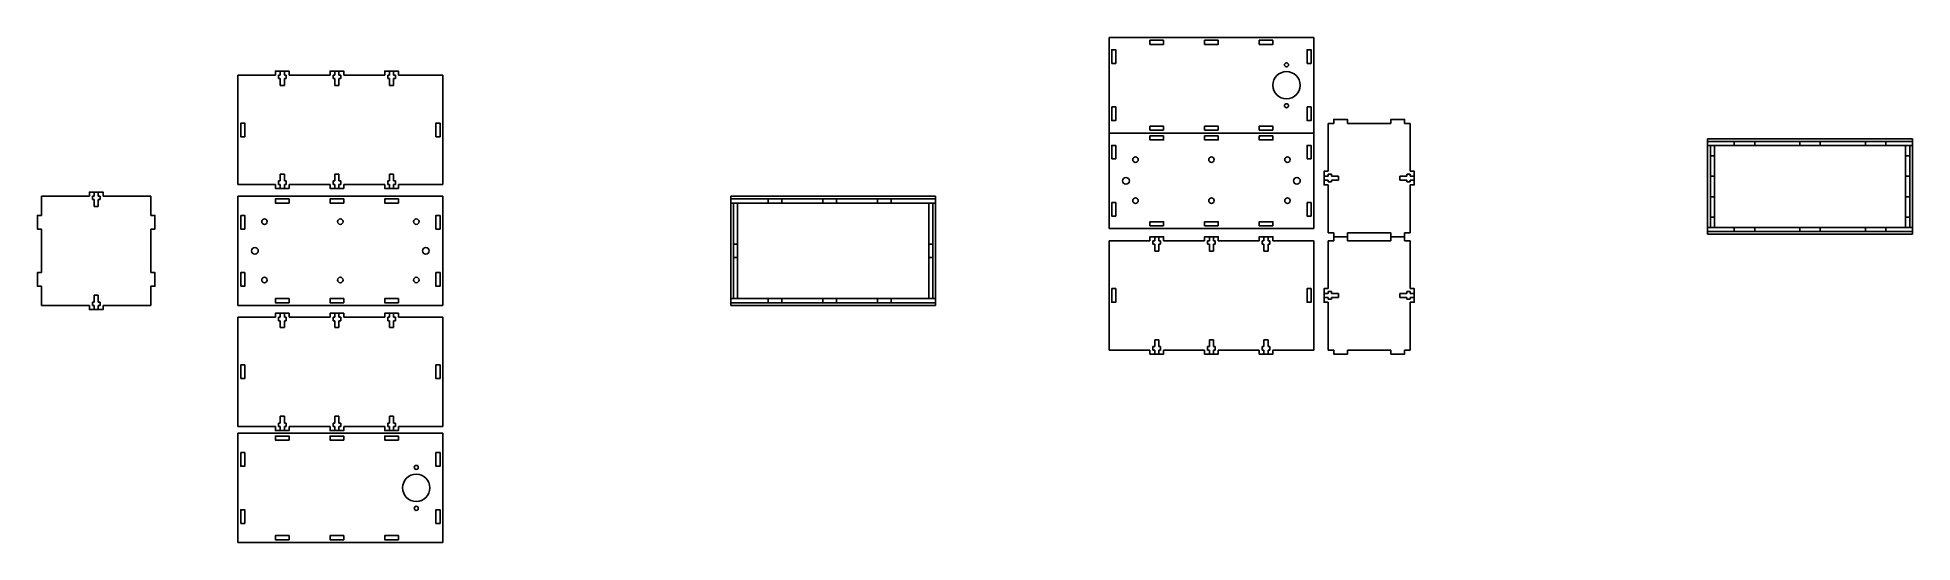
# Model space of a CAD drawing. Header units: millimetres. Extents: x -152 to 1221, y -179 to 191.
import ezdxf

# ---------------------------------------------------------------- set-up
doc = ezdxf.new("R2010")
doc.units = ezdxf.units.MM

msp = doc.modelspace()

# ---------------------------------------------------------------- linework, layer by layer
for p, q in [((782.9, 191.3), (632.9, 191.3)), ((632.9, 191.3), (632.9, 121.3)), ((634.9, 172.3), (634.9, 182.3)), ((637.9, 172.3), (637.9, 182.3)), ((662.9, 189.3), (672.9, 189.3)), ((666.4, 186.3), (669.4, 186.3)), ((702.9, 189.3), (712.9, 189.3)), ((703.8, 186.3), (706.8, 186.3)), ((742.9, 189.3), (752.9, 189.3)), ((749.4, 186.3), (746.4, 186.3)), ((777.9, 172.3), (777.9, 182.3)), ((780.9, 172.3), (780.9, 182.3)), ((782.9, 121.3), (782.9, 191.3)), ((26, 166.7), (26, 163.7)), ((26, 166.7), (29, 166.7)), ((29, 166.7), (29, 163.7)), ((66, 166.7), (66, 163.7)), ((66, 166.7), (69, 166.7)), ((69, 166.7), (69, 163.7)), ((106, 166.7), (106, 163.7)), ((106, 166.7), (109, 166.7)), ((109, 166.7), (109, 163.7)), ((634.9, 172.3), (637.9, 172.3)), ((780.9, 172.3), (777.9, 172.3)), ((-5, 158.7), (-5, 163.7)), ((-5, 163.7), (-2.5, 163.7)), ((-5, 88.7), (-5, 158.7)), ((24.7, 163.7), (24.7, 161.2)), ((26, 163.7), (24.7, 163.7)), ((24.7, 163.7), (24.7, 161.2)), ((24.7, 161.2), (26, 161.2)), ((26, 161.2), (26, 158.2)), ((26, 158.2), (26, 156.2)), ((26, 156.2), (29, 156.2)), ((29, 163.7), (30.3, 163.7)), ((29, 161.2), (30.3, 161.2)), ((29, 161.2), (29, 158.2)), ((29, 158.2), (29, 156.2)), ((30.3, 161.2), (30.3, 163.7)), ((64.7, 163.7), (64.7, 161.2)), ((66, 163.7), (64.7, 163.7)), ((64.7, 163.7), (64.7, 161.2)), ((64.7, 161.2), (66, 161.2)), ((66, 161.2), (66, 158.2)), ((66, 158.2), (66, 156.2)), ((66, 156.2), (69, 156.2)), ((69, 163.7), (70.3, 163.7)), ((69, 161.2), (70.3, 161.2)), ((69, 161.2), (69, 158.2)), ((69, 158.2), (69, 156.2)), ((70.3, 161.2), (70.3, 163.7)), ((104.7, 163.7), (104.7, 161.2)), ((106, 163.7), (104.7, 163.7)), ((104.7, 163.7), (104.7, 161.2)), ((104.7, 161.2), (106, 161.2)), ((106, 161.2), (106, 158.2)), ((106, 158.2), (106, 156.2)), ((106, 156.2), (109, 156.2)), ((109, 163.7), (110.3, 163.7)), ((109, 161.2), (110.3, 161.2)), ((109, 161.2), (109, 158.2)), ((109, 158.2), (109, 156.2)), ((110.3, 161.2), (110.3, 163.7)), ((145, 163.7), (137.5, 163.7)), ((145, 158.7), (145, 163.7)), ((145, 88.7), (145, 158.7)), ((634.9, 130.4), (634.9, 140.4)), ((634.9, 140.4), (637.9, 140.4)), ((637.9, 130.4), (637.9, 140.4)), ((777.9, 130.4), (777.9, 140.4)), ((780.9, 140.4), (777.9, 140.4)), ((780.9, 130.4), (780.9, 140.4)), ((666.4, 126.3), (669.4, 126.3)), ((703.8, 126.3), (706.8, 126.3)), ((749.4, 126.3), (746.4, 126.3)), ((797.5, 128.3), (793.4, 128.3)), ((793.4, 93.3), (793.4, 128.3)), ((797.5, 131.3), (807.5, 131.3)), ((839.3, 128.3), (807.5, 128.3)), ((849.3, 131.3), (839.3, 131.3)), ((853.4, 128.3), (849.3, 128.3)), ((853.4, 93.3), (853.4, 128.3)), ((632.9, 121.3), (632.9, 51.3)), ((632.9, 121.3), (782.9, 121.3)), ((634.9, 102.3), (634.9, 112.3)), ((637.9, 102.3), (637.9, 112.3)), ((662.9, 123.3), (672.9, 123.3)), ((662.9, 119.3), (672.9, 119.3)), ((666.4, 116.3), (669.4, 116.3)), ((702.9, 123.3), (712.9, 123.3)), ((702.9, 119.3), (712.9, 119.3)), ((703.8, 116.3), (706.8, 116.3)), ((742.9, 123.3), (752.9, 123.3)), ((742.9, 119.3), (752.9, 119.3)), ((749.4, 116.3), (746.4, 116.3)), ((777.9, 102.3), (777.9, 112.3)), ((780.9, 102.3), (780.9, 112.3)), ((782.9, 51.3), (782.9, 121.3)), ((1221.3, 117.1), (1071.3, 117.1)), ((1071.3, 117.1), (1071.3, 47.1)), ((1221.3, 115.1), (1071.3, 115.1)), ((1221.3, 112.1), (1071.3, 112.1)), ((1073.3, 112.1), (1073.3, 52.1)), ((1076.3, 112.1), (1076.3, 52.1)), ((1216.3, 52.1), (1216.3, 112.1)), ((1219.3, 52.1), (1219.3, 112.1)), ((1221.3, 47.1), (1221.3, 117.1)), ((634.9, 102.3), (637.9, 102.3)), ((780.9, 102.3), (777.9, 102.3)), ((-5, 88.7), (-5, 83.7)), ((-2.5, 83.7), (-5, 83.7)), ((24.7, 83.7), (24.7, 86.2)), ((24.7, 83.7), (24.7, 86.2)), ((24.7, 86.2), (26, 86.2)), ((26, 83.7), (24.7, 83.7)), ((26, 91.1), (29, 91.1)), ((26, 89.2), (26, 91.1)), ((26, 86.2), (26, 89.2)), ((26, 80.7), (26, 83.7)), ((29, 89.2), (29, 91.1)), ((29, 86.2), (29, 89.2)), ((29, 86.2), (30.3, 86.2)), ((29, 83.7), (30.3, 83.7)), ((29, 80.7), (29, 83.7)), ((30.3, 86.2), (30.3, 83.7)), ((64.7, 83.7), (64.7, 86.2)), ((64.7, 86.2), (66, 86.2)), ((66, 83.7), (64.7, 83.7)), ((66, 91.1), (69, 91.1)), ((66, 89.2), (66, 91.1)), ((66, 86.2), (66, 89.2)), ((66, 80.7), (66, 83.7)), ((69, 89.2), (69, 91.1)), ((69, 86.2), (69, 89.2)), ((69, 86.2), (70.3, 86.2)), ((69, 83.7), (70.3, 83.7)), ((69, 80.7), (69, 83.7)), ((70.3, 86.2), (70.3, 83.7)), ((104.7, 83.7), (104.7, 86.2)), ((104.7, 83.7), (104.7, 86.2)), ((104.7, 86.2), (106, 86.2)), ((106, 83.7), (104.7, 83.7)), ((106, 91.1), (109, 91.1)), ((106, 89.2), (106, 91.1)), ((106, 86.2), (106, 89.2)), ((106, 80.7), (106, 83.7)), ((109, 89.2), (109, 91.1)), ((109, 86.2), (109, 89.2)), ((109, 86.2), (110.3, 86.2)), ((109, 83.7), (110.3, 83.7)), ((109, 80.7), (109, 83.7)), ((110.3, 86.2), (110.3, 83.7)), ((137.5, 83.7), (145, 83.7)), ((145, 88.7), (145, 83.7)), ((790.4, 89.8), (793.4, 89.8)), ((790.4, 86.8), (793.4, 86.8)), ((793.4, 91.1), (795.9, 91.1)), ((793.4, 89.8), (793.4, 91.1)), ((793.4, 91.1), (795.9, 91.1)), ((793.4, 91.1), (795.9, 91.1)), ((793.4, 91.1), (795.9, 91.1)), ((793.4, 89.8), (793.4, 91.1)), ((793.4, 89.8), (793.4, 91.1)), ((793.4, 86.8), (793.4, 85.5)), ((793.4, 85.5), (793.4, 86.8)), ((793.4, 85.5), (793.4, 86.8)), ((795.9, 85.5), (793.4, 85.5)), ((793.4, 48.3), (793.4, 83.3)), ((795.9, 91.1), (795.9, 89.8)), ((795.9, 89.8), (798.9, 89.8)), ((795.9, 86.8), (795.9, 85.5)), ((795.9, 86.8), (798.9, 86.8)), ((798.9, 89.8), (800.9, 89.8)), ((798.9, 89.8), (800.9, 89.8)), ((798.9, 86.8), (800.9, 86.8)), ((800.9, 89.8), (800.9, 86.8)), ((845.9, 89.8), (845.9, 86.8)), ((847.9, 89.8), (845.9, 89.8)), ((847.9, 89.8), (845.9, 89.8)), ((847.9, 86.8), (845.9, 86.8)), ((850.9, 89.8), (847.9, 89.8)), ((850.9, 86.8), (847.9, 86.8)), ((853.4, 91.1), (850.9, 91.1)), ((853.4, 91.1), (850.9, 91.1)), ((850.9, 91.1), (850.9, 89.8)), ((853.4, 91.1), (850.9, 91.1)), ((853.4, 91.1), (850.9, 91.1)), ((850.9, 86.8), (850.9, 85.5)), ((850.9, 85.5), (853.4, 85.5)), ((853.4, 89.8), (853.4, 91.1)), ((853.4, 89.8), (853.4, 91.1)), ((853.4, 89.8), (853.4, 91.1)), ((856.4, 89.8), (853.4, 89.8)), ((853.4, 86.8), (853.4, 85.5)), ((856.4, 86.8), (853.4, 86.8)), ((853.4, 85.5), (853.4, 86.8)), ((853.4, 85.5), (853.4, 86.8)), ((853.4, 48.3), (853.4, 83.3)), ((-148.8, 75), (-148.8, 60.9)), ((-113.8, 75), (-148.8, 75)), ((-111.6, 75), (-111.6, 72.5)), ((-110.3, 75), (-111.6, 75)), ((-111.6, 75), (-111.6, 72.5)), ((-111.6, 75), (-111.6, 72.5)), ((-111.6, 75), (-111.6, 72.5)), ((-111.6, 72.5), (-110.3, 72.5)), ((-110.3, 78), (-110.3, 75)), ((-110.3, 72.5), (-110.3, 69.5)), ((-110.3, 69.5), (-110.3, 67.5)), ((-110.3, 69.5), (-110.3, 67.5)), ((-107.3, 78), (-107.3, 75)), ((-107.3, 75), (-106, 75)), ((-107.3, 72.5), (-106, 72.5)), ((-107.3, 72.5), (-107.3, 69.5)), ((-107.3, 69.5), (-107.3, 67.5)), ((-106, 72.5), (-106, 75)), ((-76.9, 75), (-103.8, 75)), ((-68.8, 75), (-76.9, 75)), ((-68.8, 60.9), (-68.8, 75)), ((145, 75), (-5, 75)), ((-5, 75), (-5, -5)), ((32.5, 73), (22.5, 73)), ((32.5, 70), (22.5, 70)), ((72.5, 73), (62.5, 73)), ((72.5, 70), (62.5, 70)), ((112.5, 73), (102.5, 73)), ((112.5, 70), (102.5, 70)), ((145, -5), (145, 75)), ((505.9, 75), (355.9, 75)), ((355.9, 75), (355.9, -5)), ((505.9, 73), (355.9, 73)), ((505.9, 70), (355.9, 70)), ((357.9, 70), (357.9, 0)), ((360.9, 70), (360.9, 0)), ((500.9, 0), (500.9, 70)), ((503.9, 0), (503.9, 70)), ((505.9, -5), (505.9, 75)), ((634.9, 60.4), (634.9, 70.4)), ((634.9, 70.4), (637.9, 70.4)), ((637.9, 60.4), (637.9, 70.4)), ((777.9, 60.4), (777.9, 70.4)), ((780.9, 70.4), (777.9, 70.4)), ((780.9, 60.4), (780.9, 70.4)), ((-151.8, 60.9), (-151.8, 50.9)), ((-110.3, 67.5), (-107.3, 67.5)), ((-65.8, 60.9), (-65.8, 50.9)), ((-3, 60.9), (-3, 50.9)), ((0, 60.9), (0, 50.9)), ((140, 60.9), (140, 50.9)), ((143, 60.9), (143, 50.9)), ((666.4, 56.3), (669.4, 56.3)), ((703.8, 56.3), (706.8, 56.3)), ((749.4, 56.3), (746.4, 56.3)), ((-148.8, 50.9), (-148.8, 19.1)), ((-68.8, 19.1), (-68.8, 50.9)), ((632.9, 51.3), (782.9, 51.3)), ((632.9, 37.3), (632.9, 42.3)), ((662.9, 53.3), (672.9, 53.3)), ((665.1, 42.3), (665.1, 39.8)), ((666.4, 42.3), (665.1, 42.3)), ((665.1, 42.3), (665.1, 39.8)), ((666.4, 45.3), (666.4, 42.3)), ((666.4, 45.3), (669.4, 45.3)), ((669.4, 45.3), (669.4, 42.3)), ((669.4, 42.3), (670.7, 42.3)), ((670.7, 39.8), (670.7, 42.3)), ((702.9, 53.3), (712.9, 53.3)), ((703.8, 45.3), (706.8, 45.3)), ((705.1, 42.3), (705.1, 39.8)), ((706.4, 42.3), (705.1, 42.3)), ((705.1, 42.3), (705.1, 39.8)), ((706.4, 45.3), (706.4, 42.3)), ((709.4, 45.3), (709.4, 42.3)), ((709.4, 42.3), (710.7, 42.3)), ((710.7, 39.8), (710.7, 42.3)), ((742.9, 53.3), (752.9, 53.3)), ((745.1, 39.8), (745.1, 42.3)), ((746.4, 42.3), (745.1, 42.3)), ((746.4, 45.3), (746.4, 42.3)), ((749.4, 45.3), (746.4, 45.3)), ((749.4, 45.3), (749.4, 42.3)), ((749.4, 42.3), (750.7, 42.3)), ((750.7, 42.3), (750.7, 39.8)), ((750.7, 42.3), (750.7, 39.8)), ((782.9, 42.3), (782.9, -37.7)), ((793.4, 48.3), (797.5, 48.3)), ((793.4, 42.3), (797.5, 42.3)), ((793.4, 42.3), (793.4, 7.3)), ((807.5, 48.3), (839.3, 48.3)), ((807.5, 42.3), (839.3, 42.3)), ((849.3, 48.3), (853.4, 48.3)), ((849.3, 42.3), (853.4, 42.3)), ((853.4, 42.3), (853.4, 7.3)), ((1071.3, 52.1), (1221.3, 52.1)), ((1071.3, 49.1), (1221.3, 49.1)), ((1071.3, 47.1), (1221.3, 47.1)), ((632.9, -32.7), (632.9, 37.3)), ((665.1, 39.8), (666.4, 39.8)), ((666.4, 39.8), (666.4, 36.8)), ((666.4, 36.8), (666.4, 34.8)), ((666.4, 34.8), (669.4, 34.8)), ((669.4, 39.8), (670.7, 39.8)), ((669.4, 39.8), (669.4, 36.8)), ((669.4, 36.8), (669.4, 34.8)), ((705.1, 39.8), (706.4, 39.8)), ((706.4, 39.8), (706.4, 36.8)), ((706.4, 36.8), (706.4, 34.8)), ((706.4, 34.8), (709.4, 34.8)), ((709.4, 39.8), (710.7, 39.8)), ((709.4, 39.8), (709.4, 36.8)), ((709.4, 36.8), (709.4, 34.8)), ((746.4, 39.8), (745.1, 39.8)), ((746.4, 39.8), (746.4, 36.8)), ((746.4, 36.8), (746.4, 34.8)), ((749.4, 34.8), (746.4, 34.8)), ((750.7, 39.8), (749.4, 39.8)), ((749.4, 39.8), (749.4, 36.8)), ((749.4, 36.8), (749.4, 34.8)), ((-151.8, 9.1), (-151.8, 19.1)), ((-65.8, 9.1), (-65.8, 19.1)), ((-3, 9.1), (-3, 19.1)), ((0, 9.1), (0, 19.1)), ((140, 9.1), (140, 19.1)), ((143, 9.1), (143, 19.1)), ((-148.8, 9.1), (-148.8, -5)), ((-110.3, 2.5), (-107.3, 2.5)), ((-110.3, 0.5), (-110.3, 2.5)), ((-110.3, -2.5), (-110.3, 0.5)), ((-107.3, 0.5), (-107.3, 2.5)), ((-107.3, -2.5), (-107.3, 0.5)), ((-68.8, -5), (-68.8, 9.1)), ((22.5, 0), (32.5, 0)), ((62.5, 0), (72.5, 0)), ((102.5, 0), (112.5, 0)), ((355.9, 0), (505.9, 0)), ((790.4, 3.8), (793.4, 3.8)), ((790.4, 0.8), (793.4, 0.8)), ((795.9, 5.1), (793.4, 5.1)), ((793.4, 3.8), (793.4, 5.1)), ((793.4, 5.1), (793.4, 3.8)), ((793.4, 5.1), (793.4, 3.8)), ((793.4, 0.8), (793.4, -0.5)), ((793.4, 0.8), (793.4, -0.5)), ((793.4, 0.8), (793.4, -0.5)), ((795.9, 3.8), (795.9, 5.1)), ((795.9, 3.8), (798.9, 3.8)), ((795.9, -0.5), (795.9, 0.8)), ((795.9, 0.8), (798.9, 0.8)), ((798.9, 3.8), (800.9, 3.8)), ((798.9, 0.8), (800.9, 0.8)), ((798.9, 0.8), (800.9, 0.8)), ((800.9, 0.8), (800.9, 3.8)), ((845.9, 0.8), (845.9, 3.8)), ((847.9, 3.8), (845.9, 3.8)), ((847.9, 0.8), (845.9, 0.8)), ((847.9, 0.8), (845.9, 0.8)), ((850.9, 3.8), (847.9, 3.8)), ((850.9, 0.8), (847.9, 0.8)), ((850.9, 5.1), (853.4, 5.1)), ((850.9, 3.8), (850.9, 5.1)), ((850.9, -0.5), (850.9, 0.8)), ((853.4, 3.8), (853.4, 5.1)), ((853.4, 5.1), (853.4, 3.8)), ((853.4, 5.1), (853.4, 3.8)), ((856.4, 3.8), (853.4, 3.8)), ((853.4, 0.8), (853.4, -0.5)), ((856.4, 0.8), (853.4, 0.8)), ((853.4, 0.8), (853.4, -0.5)), ((853.4, 0.8), (853.4, -0.5)), ((-148.8, -5), (-113.8, -5)), ((-111.6, -5), (-111.6, -2.5)), ((-111.6, -5), (-111.6, -2.5)), ((-111.6, -2.5), (-110.3, -2.5)), ((-110.3, -5), (-111.6, -5)), ((-110.3, -8), (-110.3, -5)), ((-107.3, -2.5), (-106, -2.5)), ((-107.3, -5), (-106, -5)), ((-107.3, -8), (-107.3, -5)), ((-106, -2.5), (-106, -5)), ((-103.8, -5), (-68.8, -5)), ((-5, -5), (145, -5)), ((-5, -18.7), (-5, -13.7)), ((-2.5, -13.7), (-5, -13.7)), ((22.5, -3), (32.5, -3)), ((24.7, -13.7), (24.7, -16.2)), ((26, -13.7), (24.7, -13.7)), ((24.7, -13.7), (24.7, -16.2)), ((26, -10.7), (26, -13.7)), ((29, -10.7), (29, -13.7)), ((29, -13.7), (30.3, -13.7)), ((30.3, -16.2), (30.3, -13.7)), ((62.5, -3), (72.5, -3)), ((66, -13.7), (64.7, -13.7)), ((64.7, -13.7), (64.7, -16.2)), ((66, -10.7), (66, -13.7)), ((69, -10.7), (69, -13.7)), ((69, -13.7), (70.3, -13.7)), ((70.3, -16.2), (70.3, -13.7)), ((102.5, -3), (112.5, -3)), ((104.7, -13.7), (104.7, -16.2)), ((106, -13.7), (104.7, -13.7)), ((104.7, -13.7), (104.7, -16.2)), ((106, -10.7), (106, -13.7)), ((109, -10.7), (109, -13.7)), ((109, -13.7), (110.3, -13.7)), ((110.3, -16.2), (110.3, -13.7)), ((137.5, -13.7), (145, -13.7)), ((145, -18.7), (145, -13.7)), ((355.9, -3), (505.9, -3)), ((355.9, -5), (505.9, -5)), ((793.4, -0.5), (795.9, -0.5)), ((793.4, -0.5), (795.9, -0.5)), ((793.4, -0.5), (795.9, -0.5)), ((793.4, -0.5), (795.9, -0.5)), ((793.4, -2.7), (793.4, -37.7)), ((853.4, -0.5), (850.9, -0.5)), ((853.4, -0.5), (850.9, -0.5)), ((853.4, -0.5), (850.9, -0.5)), ((853.4, -0.5), (850.9, -0.5)), ((853.4, -2.7), (853.4, -37.7)), ((-5, -18.7), (-5, -88.7)), ((24.7, -16.2), (26, -16.2)), ((26, -16.2), (26, -19.2)), ((26, -19.2), (26, -21.1)), ((26, -21.1), (29, -21.1)), ((29, -16.2), (30.3, -16.2)), ((29, -16.2), (29, -19.2)), ((29, -19.2), (29, -21.1)), ((64.7, -16.2), (66, -16.2)), ((66, -16.2), (66, -19.2)), ((66, -19.2), (66, -21.1)), ((66, -21.1), (69, -21.1)), ((69, -16.2), (70.3, -16.2)), ((69, -16.2), (69, -19.2)), ((69, -19.2), (69, -21.1)), ((104.7, -16.2), (106, -16.2)), ((106, -16.2), (106, -19.2)), ((106, -19.2), (106, -21.1)), ((106, -21.1), (109, -21.1)), ((109, -16.2), (110.3, -16.2)), ((109, -16.2), (109, -19.2)), ((109, -19.2), (109, -21.1)), ((145, -18.7), (145, -88.7)), ((632.9, -32.7), (632.9, -37.7)), ((665.1, -37.7), (665.1, -35.2)), ((665.1, -37.7), (665.1, -35.2)), ((665.1, -35.2), (666.4, -35.2)), ((666.4, -37.7), (665.1, -37.7)), ((666.4, -30.2), (669.4, -30.2)), ((666.4, -32.2), (666.4, -30.2)), ((666.4, -35.2), (666.4, -32.2)), ((666.4, -40.7), (666.4, -37.7)), ((666.4, -40.7), (669.4, -40.7)), ((669.4, -32.2), (669.4, -30.2)), ((669.4, -35.2), (669.4, -32.2)), ((669.4, -35.2), (670.7, -35.2)), ((669.4, -37.7), (670.7, -37.7)), ((669.4, -40.7), (669.4, -37.7)), ((670.7, -35.2), (670.7, -37.7)), ((703.8, -40.7), (706.8, -40.7)), ((705.1, -37.7), (705.1, -35.2)), ((705.1, -37.7), (705.1, -35.2)), ((705.1, -35.2), (706.4, -35.2)), ((706.4, -37.7), (705.1, -37.7)), ((706.4, -30.2), (709.4, -30.2)), ((706.4, -32.2), (706.4, -30.2)), ((706.4, -35.2), (706.4, -32.2)), ((706.4, -40.7), (706.4, -37.7)), ((709.4, -32.2), (709.4, -30.2)), ((709.4, -35.2), (709.4, -32.2)), ((709.4, -35.2), (710.7, -35.2)), ((709.4, -37.7), (710.7, -37.7)), ((709.4, -40.7), (709.4, -37.7)), ((710.7, -35.2), (710.7, -37.7)), ((745.1, -35.2), (745.1, -37.7)), ((746.4, -35.2), (745.1, -35.2)), ((746.4, -37.7), (745.1, -37.7)), ((749.4, -30.2), (746.4, -30.2)), ((746.4, -32.2), (746.4, -30.2)), ((746.4, -35.2), (746.4, -32.2)), ((746.4, -40.7), (746.4, -37.7)), ((749.4, -40.7), (746.4, -40.7)), ((749.4, -32.2), (749.4, -30.2)), ((749.4, -35.2), (749.4, -32.2)), ((750.7, -35.2), (749.4, -35.2)), ((749.4, -37.7), (750.7, -37.7)), ((749.4, -40.7), (749.4, -37.7)), ((750.7, -37.7), (750.7, -35.2)), ((750.7, -37.7), (750.7, -35.2)), ((797.5, -37.7), (793.4, -37.7)), ((797.5, -40.7), (807.5, -40.7)), ((839.3, -37.7), (807.5, -37.7)), ((849.3, -40.7), (839.3, -40.7)), ((853.4, -37.7), (849.3, -37.7)), ((-5, -88.7), (-5, -93.7)), ((-5, -93.7), (-2.5, -93.7)), ((24.7, -93.7), (24.7, -91.2)), ((24.7, -93.7), (24.7, -91.2)), ((24.7, -91.2), (26, -91.2)), ((26, -93.7), (24.7, -93.7)), ((26, -86.2), (29, -86.2)), ((26, -88.2), (26, -86.2)), ((26, -91.2), (26, -88.2)), ((26, -96.7), (26, -93.7)), ((29, -88.2), (29, -86.2)), ((29, -91.2), (29, -88.2)), ((29, -91.2), (30.3, -91.2)), ((29, -93.7), (30.3, -93.7)), ((29, -96.7), (29, -93.7)), ((30.3, -91.2), (30.3, -93.7)), ((64.7, -93.7), (64.7, -91.2)), ((64.7, -93.7), (64.7, -91.2)), ((64.7, -91.2), (66, -91.2)), ((66, -93.7), (64.7, -93.7)), ((66, -86.2), (69, -86.2)), ((66, -88.2), (66, -86.2)), ((66, -91.2), (66, -88.2)), ((66, -96.7), (66, -93.7)), ((69, -88.2), (69, -86.2)), ((69, -91.2), (69, -88.2)), ((69, -91.2), (70.3, -91.2)), ((69, -93.7), (70.3, -93.7)), ((69, -96.7), (69, -93.7)), ((70.3, -91.2), (70.3, -93.7)), ((104.7, -93.7), (104.7, -91.2)), ((104.7, -93.7), (104.7, -91.2)), ((104.7, -91.2), (106, -91.2)), ((106, -93.7), (104.7, -93.7)), ((106, -86.2), (109, -86.2)), ((106, -88.2), (106, -86.2)), ((106, -91.2), (106, -88.2)), ((106, -96.7), (106, -93.7)), ((109, -88.2), (109, -86.2)), ((109, -91.2), (109, -88.2)), ((109, -91.2), (110.3, -91.2)), ((109, -93.7), (110.3, -93.7)), ((109, -96.7), (109, -93.7)), ((110.3, -91.2), (110.3, -93.7)), ((145, -93.7), (137.5, -93.7)), ((145, -88.7), (145, -93.7)), ((145, -98.7), (-5, -98.7)), ((-5, -98.7), (-5, -178.7)), ((32.5, -100.7), (22.5, -100.7)), ((32.5, -103.7), (22.5, -103.7)), ((26, -96.7), (29, -96.7)), ((72.5, -100.7), (62.5, -100.7)), ((72.5, -103.7), (62.5, -103.7)), ((66, -96.7), (69, -96.7)), ((112.5, -100.7), (102.5, -100.7)), ((112.5, -103.7), (102.5, -103.7)), ((106, -96.7), (109, -96.7)), ((145, -178.7), (145, -98.7)), ((-3, -112.8), (-3, -122.8)), ((0, -112.8), (0, -122.8)), ((140, -112.8), (140, -122.8)), ((143, -112.8), (143, -122.8)), ((-3, -164.7), (-3, -154.7)), ((0, -164.7), (0, -154.7)), ((140, -164.7), (140, -154.7)), ((143, -164.7), (143, -154.7)), ((22.5, -173.7), (32.5, -173.7)), ((22.5, -176.7), (32.5, -176.7)), ((62.5, -173.7), (72.5, -173.7)), ((62.5, -176.7), (72.5, -176.7)), ((102.5, -173.7), (112.5, -173.7)), ((102.5, -176.7), (112.5, -176.7)), ((-5, -178.7), (145, -178.7))]:
    msp.add_line(p, q)
for points in [[(634.9, 172.3), (634.9, 182.3), (637.9, 182.3), (637.9, 172.3)], [(662.9, 189.3), (662.9, 186.3), (672.9, 186.3), (672.9, 189.3)], [(702.9, 189.3), (702.9, 186.3), (712.9, 186.3), (712.9, 189.3)], [(752.9, 189.3), (752.9, 186.3), (742.9, 186.3), (742.9, 189.3)], [(780.9, 172.3), (780.9, 182.3), (777.9, 182.3), (777.9, 172.3)], [(22.5, 163.7), (22.5, 166.7), (32.5, 166.7), (32.5, 163.7)], [(62.5, 163.7), (62.5, 166.7), (72.5, 166.7), (72.5, 163.7)], [(102.5, 163.7), (102.5, 166.7), (112.5, 166.7), (112.5, 163.7)], [(22.5, 163.7), (-2.5, 163.7)], [(62.5, 163.7), (32.5, 163.7)], [(102.5, 163.7), (72.5, 163.7)], [(137.5, 163.7), (112.5, 163.7)], [(637.9, 140.4), (637.9, 130.4), (634.9, 130.4), (634.9, 140.4)], [(777.9, 140.4), (777.9, 130.4), (780.9, 130.4), (780.9, 140.4)], [(662.9, 123.3), (662.9, 126.3), (672.9, 126.3), (672.9, 123.3)], [(702.9, 123.3), (702.9, 126.3), (712.9, 126.3), (712.9, 123.3)], [(752.9, 123.3), (752.9, 126.3), (742.9, 126.3), (742.9, 123.3)], [(797.5, 128.3), (797.5, 131.3), (807.5, 131.3), (807.5, 128.3)], [(849.3, 128.3), (849.3, 131.3), (839.3, 131.3), (839.3, 128.3)], [(634.9, 102.3), (634.9, 112.3), (637.9, 112.3), (637.9, 102.3)], [(662.9, 119.3), (662.9, 116.3), (672.9, 116.3), (672.9, 119.3)], [(702.9, 119.3), (702.9, 116.3), (712.9, 116.3), (712.9, 119.3)], [(752.9, 119.3), (752.9, 116.3), (742.9, 116.3), (742.9, 119.3)], [(780.9, 102.3), (780.9, 112.3), (777.9, 112.3), (777.9, 102.3)], [(-2.5, 83.7), (22.5, 83.7)], [(22.5, 83.7), (22.5, 80.7), (32.5, 80.7), (32.5, 83.7)], [(32.5, 83.7), (62.5, 83.7)], [(62.5, 83.7), (62.5, 80.7), (72.5, 80.7), (72.5, 83.7)], [(72.5, 83.7), (102.5, 83.7)], [(102.5, 83.7), (102.5, 80.7), (112.5, 80.7), (112.5, 83.7)], [(112.5, 83.7), (137.5, 83.7)], [(793.4, 93.3), (790.4, 93.3), (790.4, 83.3), (793.4, 83.3)], [(853.4, 93.3), (856.4, 93.3), (856.4, 83.3), (853.4, 83.3)], [(-103.8, 75), (-103.8, 78), (-113.8, 78), (-113.8, 75)], [(637.9, 70.4), (637.9, 60.4), (634.9, 60.4), (634.9, 70.4)], [(777.9, 70.4), (777.9, 60.4), (780.9, 60.4), (780.9, 70.4)], [(-148.8, 60.9), (-151.8, 60.9), (-151.8, 50.9), (-148.8, 50.9)], [(-68.8, 60.9), (-65.8, 60.9), (-65.8, 50.9), (-68.8, 50.9)], [(662.9, 53.3), (662.9, 56.3), (672.9, 56.3), (672.9, 53.3)], [(702.9, 53.3), (702.9, 56.3), (712.9, 56.3), (712.9, 53.3)], [(752.9, 53.3), (752.9, 56.3), (742.9, 56.3), (742.9, 53.3)], [(662.9, 42.3), (632.9, 42.3)], [(662.9, 42.3), (662.9, 45.3), (672.9, 45.3), (672.9, 42.3)], [(702.9, 42.3), (672.9, 42.3)], [(702.9, 42.3), (702.9, 45.3), (712.9, 45.3), (712.9, 42.3)], [(712.9, 42.3), (742.9, 42.3)], [(752.9, 42.3), (752.9, 45.3), (742.9, 45.3), (742.9, 42.3)], [(752.9, 42.3), (782.9, 42.3)], [(797.5, 48.3), (797.5, 45.3), (807.5, 45.3), (807.5, 48.3)], [(797.5, 42.3), (797.5, 45.3), (807.5, 45.3), (807.5, 42.3)], [(849.3, 48.3), (849.3, 45.3), (839.3, 45.3), (839.3, 48.3)], [(849.3, 42.3), (849.3, 45.3), (839.3, 45.3), (839.3, 42.3)], [(-148.8, 9.1), (-151.8, 9.1), (-151.8, 19.1), (-148.8, 19.1)], [(-68.8, 9.1), (-65.8, 9.1), (-65.8, 19.1), (-68.8, 19.1)], [(793.4, -2.7), (790.4, -2.7), (790.4, 7.3), (793.4, 7.3)], [(853.4, -2.7), (856.4, -2.7), (856.4, 7.3), (853.4, 7.3)], [(-103.8, -5), (-103.8, -8), (-113.8, -8), (-113.8, -5)], [(-2.5, -13.7), (22.5, -13.7)], [(22.5, -13.7), (22.5, -10.7), (32.5, -10.7), (32.5, -13.7)], [(32.5, -13.7), (62.5, -13.7)], [(62.5, -13.7), (62.5, -10.7), (72.5, -10.7), (72.5, -13.7)], [(72.5, -13.7), (102.5, -13.7)], [(102.5, -13.7), (102.5, -10.7), (112.5, -10.7), (112.5, -13.7)], [(112.5, -13.7), (137.5, -13.7)], [(662.9, -37.7), (632.9, -37.7)], [(662.9, -37.7), (662.9, -40.7), (672.9, -40.7), (672.9, -37.7)], [(702.9, -37.7), (672.9, -37.7)], [(702.9, -37.7), (702.9, -40.7), (712.9, -40.7), (712.9, -37.7)], [(712.9, -37.7), (742.9, -37.7)], [(752.9, -37.7), (752.9, -40.7), (742.9, -40.7), (742.9, -37.7)], [(752.9, -37.7), (782.9, -37.7)], [(797.5, -37.7), (797.5, -40.7), (807.5, -40.7), (807.5, -37.7)], [(849.3, -37.7), (849.3, -40.7), (839.3, -40.7), (839.3, -37.7)], [(22.5, -93.7), (-2.5, -93.7)], [(22.5, -93.7), (22.5, -96.7), (32.5, -96.7), (32.5, -93.7)], [(62.5, -93.7), (32.5, -93.7)], [(62.5, -93.7), (62.5, -96.7), (72.5, -96.7), (72.5, -93.7)], [(102.5, -93.7), (72.5, -93.7)], [(102.5, -93.7), (102.5, -96.7), (112.5, -96.7), (112.5, -93.7)], [(137.5, -93.7), (112.5, -93.7)]]:
    msp.add_lwpolyline(points)
for points in [[(-3, 128.6), (0, 128.6), (0, 118.6), (-3, 118.6)], [(143, 128.6), (140, 128.6), (140, 118.6), (143, 118.6)], [(1090.8, 112.1), (1105.8, 112.1), (1105.8, 115.1), (1090.8, 115.1)], [(1138.8, 112.1), (1153.8, 112.1), (1153.8, 115.1), (1138.8, 115.1)], [(1186.8, 112.1), (1201.8, 112.1), (1201.8, 115.1), (1186.8, 115.1)], [(1076.3, 104.6), (1076.3, 89.6), (1073.3, 89.6), (1073.3, 104.6)], [(1216.3, 104.6), (1216.3, 89.6), (1219.3, 89.6), (1219.3, 104.6)], [(32.5, 70), (32.5, 73), (22.5, 73), (22.5, 70)], [(72.5, 70), (72.5, 73), (62.5, 73), (62.5, 70)], [(112.5, 70), (112.5, 73), (102.5, 73), (102.5, 70)], [(393.4, 70), (393.4, 73), (383.4, 73), (383.4, 70)], [(433.4, 70), (433.4, 73), (423.4, 73), (423.4, 70)], [(473.4, 70), (473.4, 73), (463.4, 73), (463.4, 70)], [(1076.3, 74.6), (1076.3, 59.6), (1073.3, 59.6), (1073.3, 74.6)], [(1216.3, 74.6), (1216.3, 59.6), (1219.3, 59.6), (1219.3, 74.6)], [(-3, 60.9), (0, 60.9), (0, 50.9), (-3, 50.9)], [(143, 60.9), (140, 60.9), (140, 50.9), (143, 50.9)], [(1090.8, 52.1), (1105.8, 52.1), (1105.8, 49.1), (1090.8, 49.1)], [(1138.8, 52.1), (1153.8, 52.1), (1153.8, 49.1), (1138.8, 49.1)], [(1186.8, 52.1), (1201.8, 52.1), (1201.8, 49.1), (1186.8, 49.1)], [(357.9, 40), (360.9, 40), (360.9, 30), (357.9, 30)], [(503.9, 40), (500.9, 40), (500.9, 30), (503.9, 30)], [(-3, 9.1), (0, 9.1), (0, 19.1), (-3, 19.1)], [(143, 9.1), (140, 9.1), (140, 19.1), (143, 19.1)], [(32.5, -3), (32.5, 0), (22.5, 0), (22.5, -3)], [(72.5, -3), (72.5, 0), (62.5, 0), (62.5, -3)], [(112.5, -3), (112.5, 0), (102.5, 0), (102.5, -3)], [(393.4, -3), (393.4, 0), (383.4, 0), (383.4, -3)], [(433.4, -3), (433.4, 0), (423.4, 0), (423.4, -3)], [(473.4, -3), (473.4, 0), (463.4, 0), (463.4, -3)], [(634.9, 7.3), (637.9, 7.3), (637.9, -2.7), (634.9, -2.7)], [(780.9, 7.3), (777.9, 7.3), (777.9, -2.7), (780.9, -2.7)], [(-3, -58.6), (0, -58.6), (0, -48.6), (-3, -48.6)], [(143, -58.6), (140, -58.6), (140, -48.6), (143, -48.6)], [(32.5, -103.7), (32.5, -100.7), (22.5, -100.7), (22.5, -103.7)], [(72.5, -103.7), (72.5, -100.7), (62.5, -100.7), (62.5, -103.7)], [(112.5, -103.7), (112.5, -100.7), (102.5, -100.7), (102.5, -103.7)], [(-3, -112.8), (0, -112.8), (0, -122.8), (-3, -122.8)], [(143, -112.8), (140, -112.8), (140, -122.8), (143, -122.8)], [(-3, -164.7), (0, -164.7), (0, -154.7), (-3, -154.7)], [(143, -164.7), (140, -164.7), (140, -154.7), (143, -154.7)], [(32.5, -176.7), (32.5, -173.7), (22.5, -173.7), (22.5, -176.7)], [(72.5, -176.7), (72.5, -173.7), (62.5, -173.7), (62.5, -176.7)], [(112.5, -176.7), (112.5, -173.7), (102.5, -173.7), (102.5, -176.7)]]:
    msp.add_lwpolyline(points, close=True)
for centre, radius in [((762.9, 156.3), 10), ((762.9, 171.3), 1.5), ((762.9, 141.3), 1.5), ((652.3, 101.8), 2), ((707.9, 101.8), 2), ((763.6, 101.8), 2), ((645.3, 86.3), 2.5), ((770.5, 86.3), 2.5), ((652.3, 71.8), 2), ((707.9, 71.8), 2), ((763.6, 71.8), 2), ((14.4, 56.4), 2), ((70, 56.4), 2), ((125.6, 56.4), 2), ((7.4, 35), 2.5), ((132.6, 35), 2.5), ((14.4, 13.6), 2), ((70, 13.6), 2), ((125.6, 13.6), 2), ((125.6, -123.7), 1.5), ((125.6, -138.7), 10), ((125.6, -153.7), 1.5)]:
    msp.add_circle(centre, radius)

doc.saveas('drawing.dxf')
